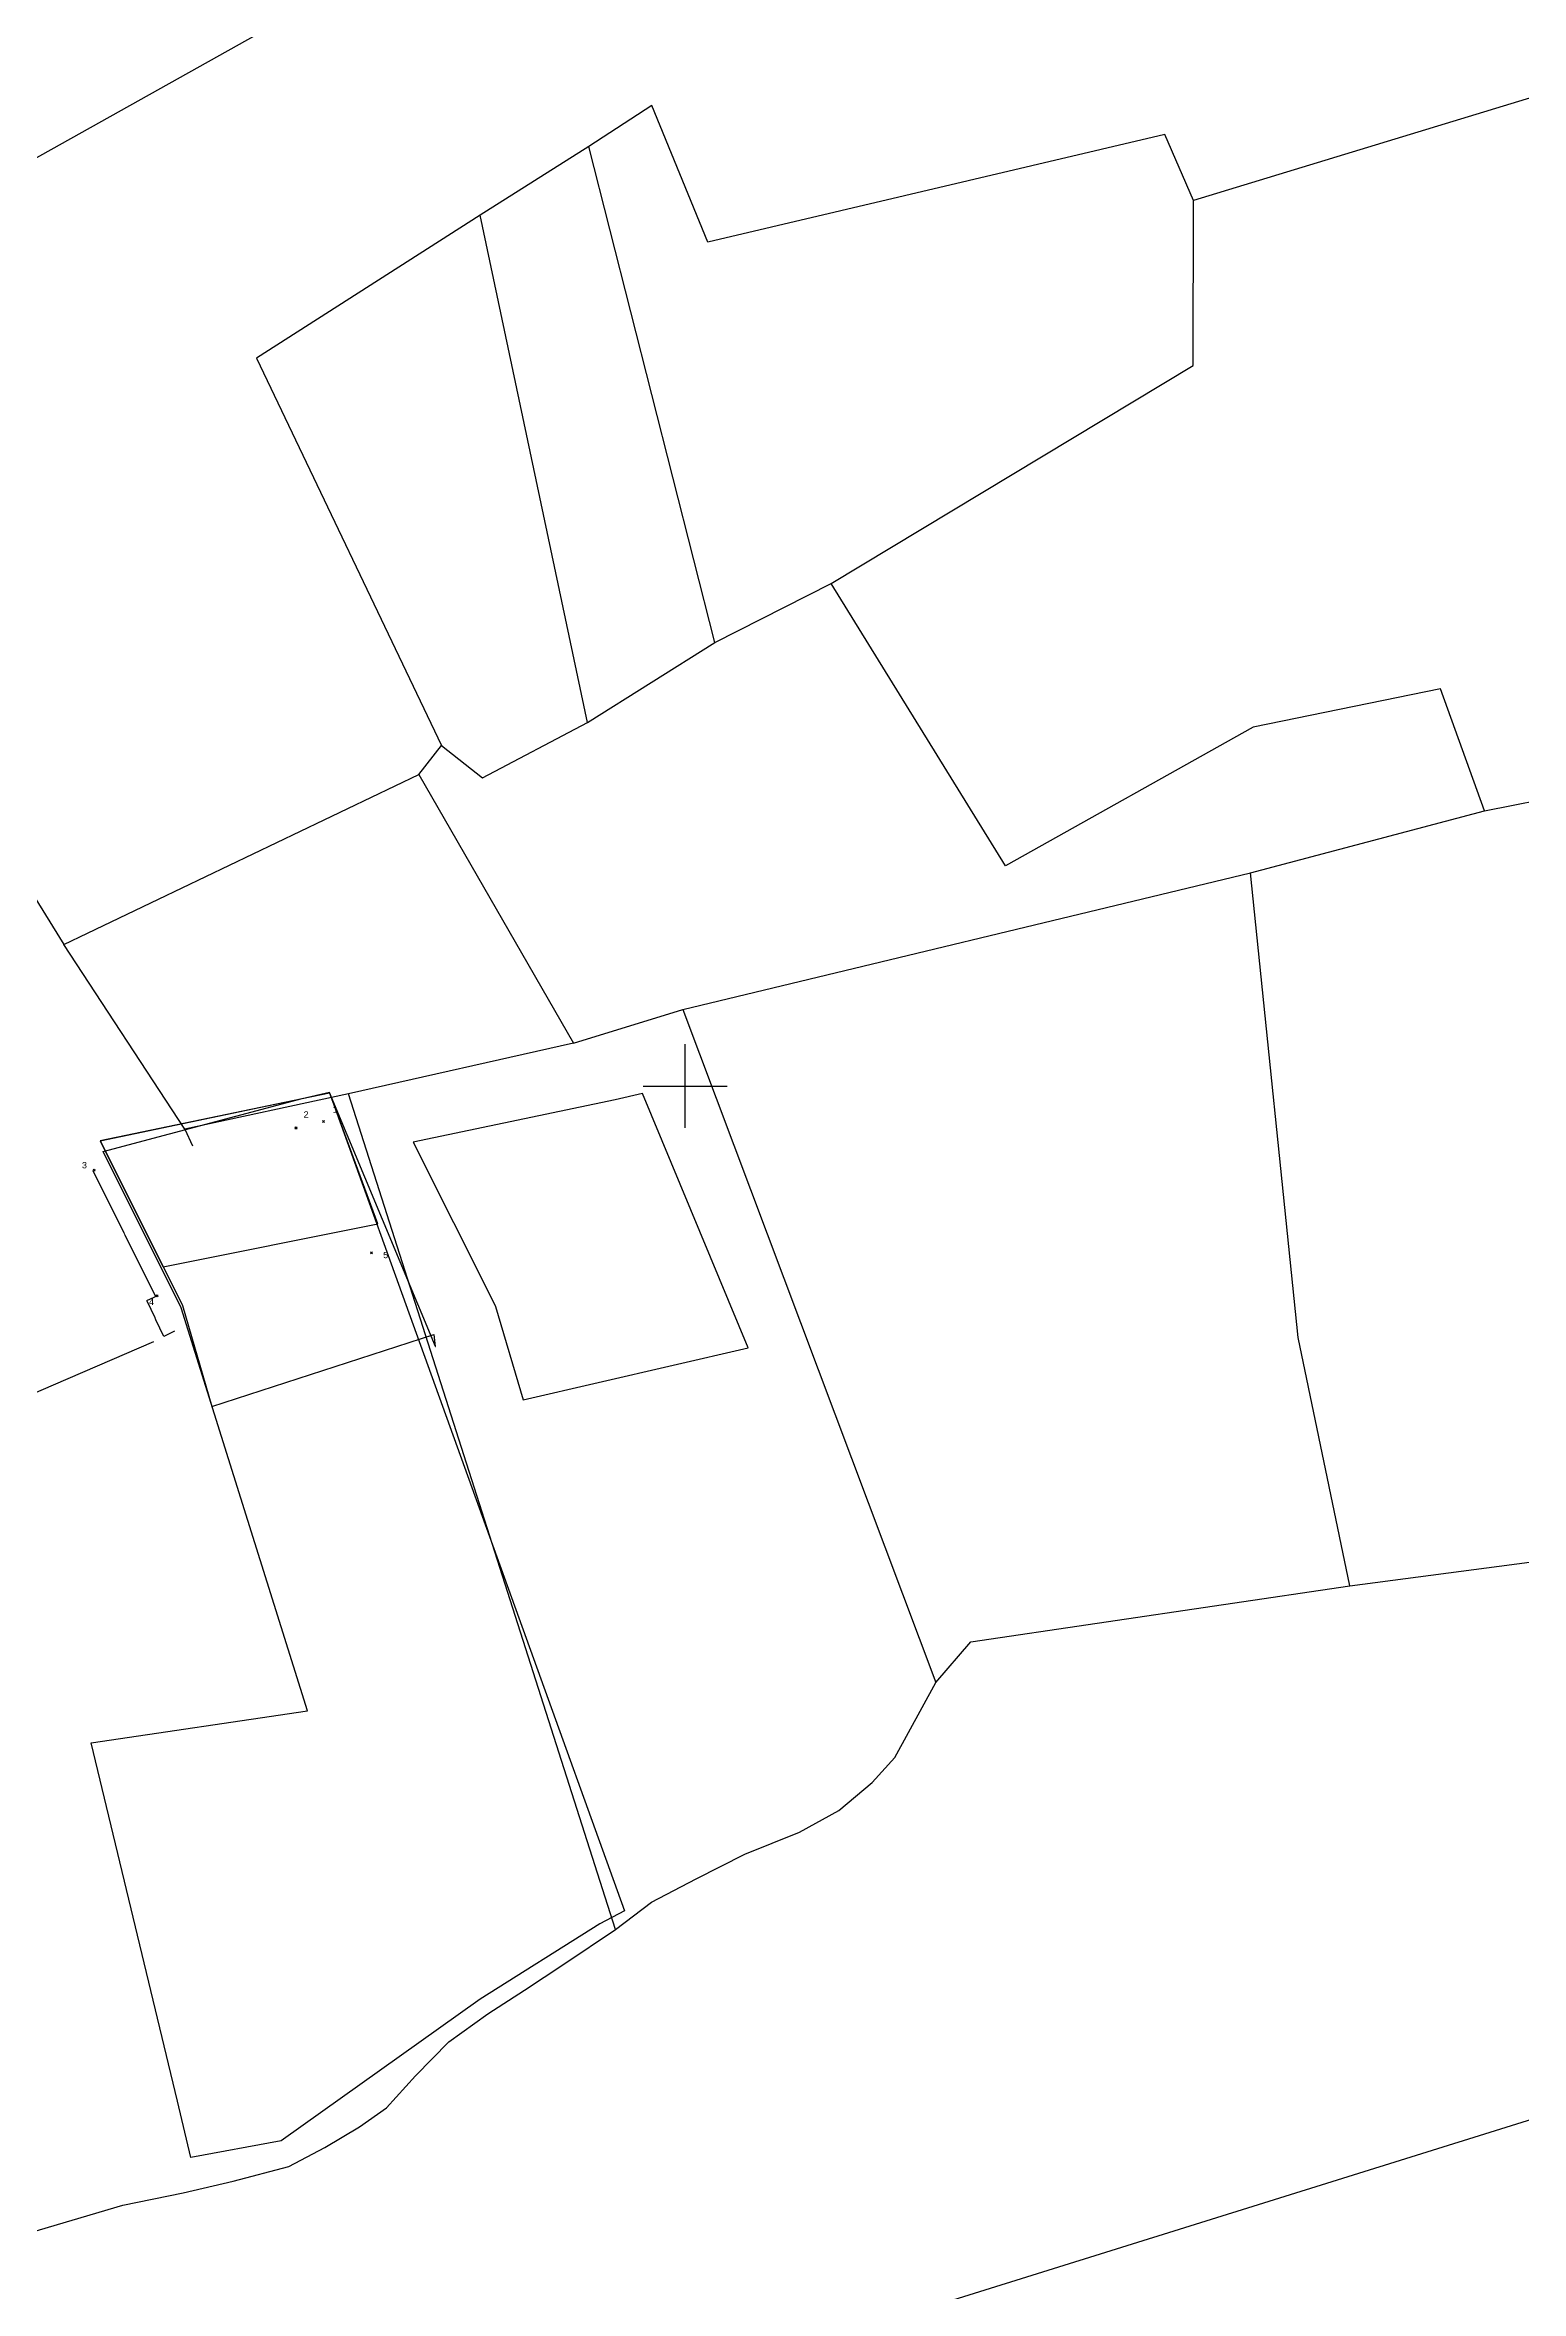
# Model space of a CAD drawing. Header units: millimetres. Extents: x 553705 to 560987, y 1303667 to 1309938.
# Drawn here: x 558718 to 559422, y 1307668 to 1308740 of the extents above; entities that cross this region are included whole.
import ezdxf

# ---------------------------------------------------------------- set-up
doc = ezdxf.new("R2010")
doc.units = ezdxf.units.MM
doc.header["$PDMODE"] = 35
doc.header["$PDSIZE"] = 0.5
for name, color, linetype in [('2', 7, 'Continuous'), ('42', 7, 'Continuous'), ('CVL_CUADCON_TIT', 1, 'Continuous'), ('CVL_PUNTO', 250, 'Continuous'), ('CVL_PUNTO_NUM', 2, 'Continuous')]:
    doc.layers.add(name, color=color, linetype=linetype)
doc.styles.add('MONOTXT4', font='Monotxt4.shx')
doc.styles.add('ROMANS', font='ROMANS', dxfattribs={"height": 0.2})
doc.dimstyles.new('STANDARD$0', dxfattribs={"dimtxt": 0.6, "dimasz": 0.5, "dimexe": 0.125, "dimexo": 0.000625, "dimgap": 0.0625, "dimtad": 0, "dimzin": 1, "dimdsep": 46, "dimtxsty": 'ROMANS', "dimblk1": 'ARCHTICK', "dimblk2": 'ARCHTICK', "dimsah": 1, "dimcen": 2.5, "dimclrd": 1, "dimclre": 1, "dimclrt": 30, "dimaunit": 1, "dimadec": 0, "dimazin": 0, "dimtfac": 1, "dimtix": 1, "dimtofl": 0, "dimtmove": 1, "dimatfit": 3, "dimldrblk": 'ARCHTICK', "dimfxl": 1, "dimtolj": 1, "dimtzin": 1, "dimarcsym": 0})

# ---------------------------------------------------------------- blocks, each defined once
blk = doc.blocks.new('COORD')
at = {"layer": '42', "color": 2, "linetype": 'Continuous'}
for p, q in [((0, -2), (0, 2)), ((-2, 0), (2, 0))]:
    blk.add_line(p, q, dxfattribs=at)
blk = doc.blocks.new('COORD$')
at = {"layer": '42', "color": 2, "linetype": 'Continuous'}
blk.add_blockref('COORD', (0, 0), dxfattribs=at)
blk = doc.blocks.new('_ARCHTICK')
at = {"color": 0, "linetype": 'ByBlock', "const_width": 0.15}
blk.add_lwpolyline([(-0.5, -0.5), (0.5, 0.5)], dxfattribs=at)
blk = doc.blocks.new('*D395')
at = {"layer": 'CVL_CUADCON_TIT', "color": 1, "lineweight": -2, "ltscale": 0.5, "transparency": 16777216}
for p, q in [((558771.9, 1308143), (558766.7, 1308140.5)), ((558766.8, 1308140.6), (558770.6, 1308132.7)), ((558775, 1308123.6), (558771.2, 1308131.5)), ((558780.1, 1308126.1), (558774.9, 1308123.6))]:
    blk.add_line(p, q, dxfattribs=at)
at = {"layer": 'Defpoints', "color": 0, "lineweight": 30, "ltscale": 0.5, "transparency": 16777216}
for p in [(558771.9, 1308143), (558766.8, 1308140.6), (558780.1, 1308126.1)]:
    blk.add_point(p, dxfattribs=at)
at = {"layer": 'CVL_CUADCON_TIT', "color": 1, "lineweight": -2, "ltscale": 0.5, "transparency": 16777216, "xscale": 0.5, "yscale": 0.5, "zscale": 0.5}
for p, rotation in [((558766.8, 1308140.6), 115.9304280067312), ((558775, 1308123.6), 295.9304280067312)]:
    blk.add_blockref('_ARCHTICK', p, dxfattribs=dict(at, rotation=rotation))
at = {"layer": 'CVL_CUADCON_TIT', "color": 30, "ltscale": 0.5, "transparency": 16777216, "insert": (558770.9, 1308132.1), "char_height": 0.2, "attachment_point": 5, "rotation": 295.9304, "style": 'ROMANS'}
blk.add_mtext('\\A1;18.83m.', dxfattribs=at)
blk = doc.blocks.new('*D396')
at = {"layer": 'CVL_CUADCON_TIT', "color": 1, "lineweight": -2, "ltscale": 0.5, "transparency": 16777216}
for p, q in [((558741.7, 1308202.8), (558741, 1308202.4)), ((558741.1, 1308202.5), (558755.8, 1308173.2)), ((558771.1, 1308142.7), (558756.4, 1308172)), ((558771.8, 1308143), (558771, 1308142.6))]:
    blk.add_line(p, q, dxfattribs=at)
at = {"layer": 'Defpoints', "color": 0, "lineweight": 30, "ltscale": 0.5, "transparency": 16777216}
for p in [(558741.7, 1308202.8), (558771.1, 1308142.7), (558771.8, 1308143)]:
    blk.add_point(p, dxfattribs=at)
at = {"layer": 'CVL_CUADCON_TIT', "color": 1, "lineweight": -2, "ltscale": 0.5, "transparency": 16777216, "xscale": 0.5, "yscale": 0.5, "zscale": 0.5}
for p, rotation in [((558741.1, 1308202.5), 116.6683142684757), ((558771.1, 1308142.7), 296.6683142684757)]:
    blk.add_blockref('_ARCHTICK', p, dxfattribs=dict(at, rotation=rotation))
at = {"layer": 'CVL_CUADCON_TIT', "color": 30, "ltscale": 0.5, "transparency": 16777216, "insert": (558756.1, 1308172.6), "char_height": 0.2, "attachment_point": 5, "rotation": 296.6683, "style": 'ROMANS'}
blk.add_mtext('\\A1;66.91m.', dxfattribs=at)

msp = doc.modelspace()

# ---------------------------------------------------------------- linework, layer by layer
at = {"layer": '2', "color": 1, "linetype": 'Continuous'}
for p, q in [((560336.104, 1308991.767), (559266.136, 1308665.329)), ((558977.67, 1308691.149), (558925.84, 1308658.415)), ((559037.81, 1308454.529), (558977.67, 1308691.149)), ((558925.84, 1308658.415), (558819.154, 1308590.123)), ((558977.13, 1308416.381), (558925.84, 1308658.415)), ((558819.154, 1308590.123), (558907.363, 1308405.41)), ((559037.81, 1308454.529), (559093.229, 1308482.707)), ((558977.13, 1308416.381), (559037.81, 1308454.529)), ((559404.901, 1308374.303), (559583.202, 1308409.271)), ((558896.542, 1308391.577), (558907.363, 1308405.41)), ((558727.213, 1308310.586), (558896.542, 1308391.577)), ((558896.542, 1308391.577), (558970.369, 1308263.541)), ((559293.362, 1308344.681), (559404.901, 1308374.303)), ((559022.575, 1308279.471), (559293.362, 1308344.681)), ((558785.002, 1308222.408), (558727.213, 1308310.586)), ((558970.369, 1308263.541), (559022.575, 1308279.471)), ((559022.575, 1308279.471), (559143.271, 1307958.514)), ((558970.369, 1308263.541), (558863.108, 1308239.298)), ((558863.108, 1308239.298), (558785.002, 1308222.408)), ((558990.465, 1307840.724), (558863.108, 1308239.298))]:
    msp.add_line(p, q, dxfattribs=at)
for points in [[(560297.399, 1309179.657), (559791.443, 1309146.02), (559247.812, 1308984.263), (558574.686, 1308607.874), (558633.879, 1308466.485), (558128.701, 1308325.901), (557592.218, 1308159.361)], [(559266.136, 1308665.329), (559252.445, 1308696.802), (559034.388, 1308645.489), (559007.752, 1308710.731), (558977.67, 1308691.149)], [(559093.229, 1308482.707), (559265.947, 1308586.642), (559266.136, 1308665.329)], [(559404.901, 1308374.303), (559383.905, 1308432.458), (559294.633, 1308414.209), (559176.501, 1308348.122), (559093.229, 1308482.707)], [(558907.363, 1308405.41), (558927.032, 1308390.026), (558977.13, 1308416.381)], [(558600.905, 1308320.831), (558703.053, 1308349.618), (558727.213, 1308310.586)], [(559340.794, 1308004.577), (559316.056, 1308123.055), (559293.362, 1308344.681)], [(558785.002, 1308222.408), (558788.656, 1308214.458)], [(558769.961, 1308121.009), (558709.227, 1308094.763)], [(559340.794, 1308004.577), (559459.039, 1308020.245), (559523.176, 1308037.03), (559721.745, 1308079.027)], [(559143.271, 1307958.514), (559159.893, 1307977.993), (559340.794, 1308004.577)], [(560370.562, 1307955.75), (559553.165, 1307789.367), (558870.215, 1307576.132), (558884.866, 1307482.533)], [(558990.465, 1307840.724), (559007.641, 1307853.842), (559028.895, 1307864.953), (559052.178, 1307876.589), (559078.261, 1307887.228), (559096.981, 1307897.556), (559112.885, 1307910.918), (559123.721, 1307922.714), (559143.271, 1307958.514)], [(558678.418, 1307686.584), (558755.466, 1307709.323), (558784.124, 1307715.143), (558807.959, 1307720.672), (558834.576, 1307727.75), (558851.782, 1307736.793), (558868.22, 1307746.595), (558881.107, 1307755.605), (558894.965, 1307770.989), (558910.849, 1307787.153), (558929.546, 1307800.536), (558946.989, 1307811.873), (558965.694, 1307824.239), (558990.465, 1307840.724)]]:
    msp.add_lwpolyline(points, dxfattribs=at)
at = {"layer": 'CVL_CUADCON_TIT', "color": 1, "lineweight": 30, "ltscale": 0.5, "flags": 128}
for points in [[(558994.738, 1307849.63), (558982.898, 1307843.48), (558925.818, 1307807.51), (558830.908, 1307739.96), (558787.898, 1307731.97), (558781.438, 1307758.81), (558740.288, 1307929.79), (558843.558, 1307945.05), (558783.228, 1308137.3), (558745.968, 1308211.79), (558840.928, 1308237.15), (558854.048, 1308239.74)], [(558854.038, 1308239.96), (558840.938, 1308236.93), (558744.618, 1308216.69), (558774.688, 1308156.82), (558876.978, 1308177.33)], [(559003.277, 1308239.512), (558990.177, 1308236.482), (558893.857, 1308216.242), (558932.347, 1308139.592), (558933.217, 1308137.812), (558946.297, 1308093.372), (559053.727, 1308118.152)]]:
    msp.add_lwpolyline(points, close=True, dxfattribs=at)
msp.add_lwpolyline([(558854.038, 1308239.96), (558840.934, 1308236.949), (558744.593, 1308216.83), (558782.984, 1308140.128), (558783.849, 1308138.35), (558797.821, 1308090.177), (558903.718, 1308124.566), (558904.44, 1308118.801), (558904.475, 1308118.758), (558854.038, 1308239.96)], dxfattribs=at)
at = {"layer": 'CVL_PUNTO', "color": 1, "lineweight": 30, "ltscale": 0.5}
for p in [(558838.014, 1308223.125), (558851.114, 1308226.155), (558741.694, 1308202.885), (558874.054, 1308163.525), (558771.764, 1308143.015)]:
    msp.add_point(p, dxfattribs=at)

# ---------------------------------------------------------------- block references
at = {"layer": '42', "color": 1, "linetype": 'Continuous', "xscale": 10, "yscale": 10}
msp.add_blockref('COORD$', (559023.645, 1308243.022), dxfattribs=at)

# ---------------------------------------------------------------- texts
at = {"layer": 'CVL_PUNTO_NUM', "color": 1, "lineweight": 30, "ltscale": 0.5, "style": 'MONOTXT4'}
for s, p in [('2', (558841.529, 1308227.988)), ('1', (558855.439, 1308230.314)), ('3', (558735.762, 1308203.783)), ('5', (558879.462, 1308160.927)), ('4', (558767.765, 1308138.542))]:
    msp.add_text(s, height=3, dxfattribs=at).set_placement(p)

# ---------------------------------------------------------------- dimensions: what is measured, and where the dimension line sits
at = {"layer": 'CVL_CUADCON_TIT', "color": 1, "ltscale": 0.5}
for p1, p2, distance, picture, middle in [((558741.734, 1308202.807), (558771.764, 1308143.015), -0.694, '*D396', (558756.129, 1308172.6)), ((558780.122, 1308126.104), (558771.887, 1308143.04), 5.673, '*D395', (558770.902, 1308132.091))]:
    dim = msp.add_aligned_dim(p1=p1, p2=p2, distance=distance, dimstyle='STANDARD$0', override={"dimpost": 'm.', "dimfxl": 31.75}, dxfattribs=at)
    dim.commit()
    dim.dimension.update_dxf_attribs({"geometry": picture, "text_midpoint": middle})

doc.saveas('drawing.dxf')
